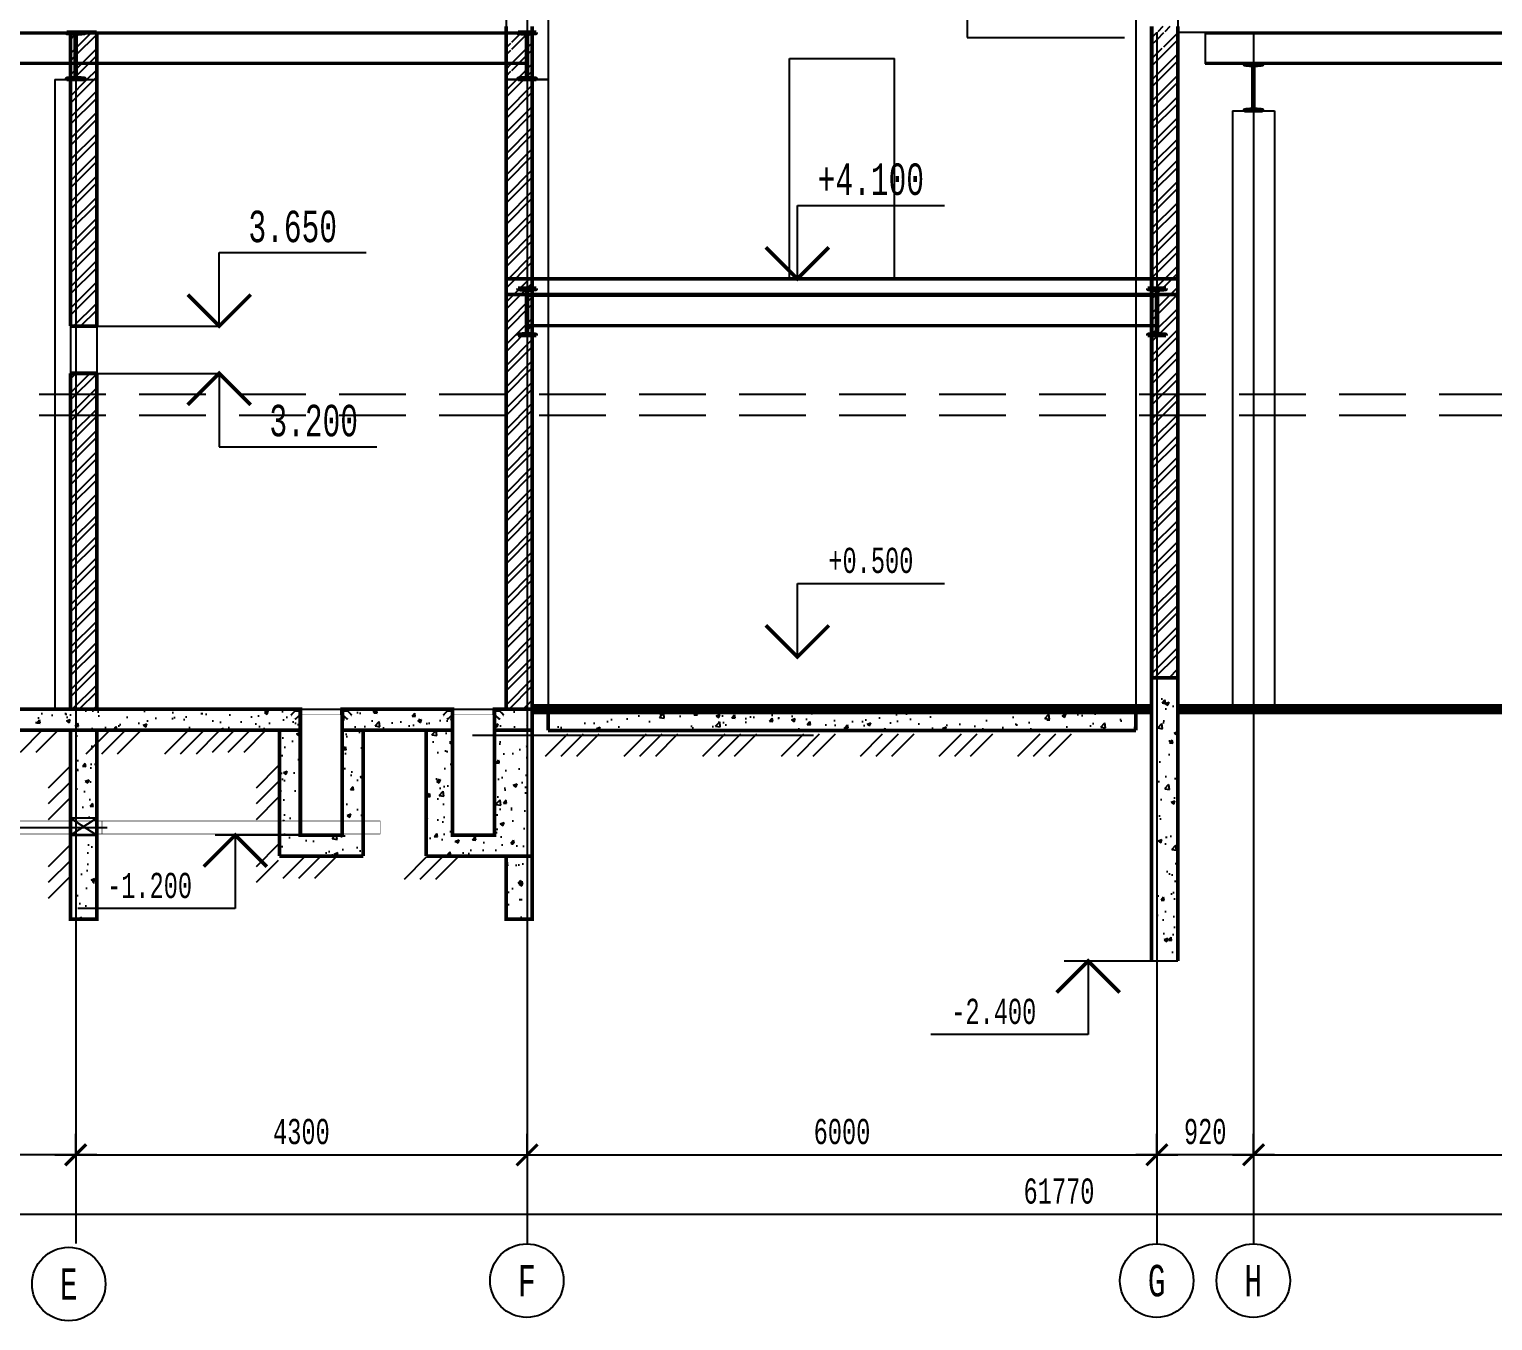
# Model space of a CAD drawing. Extents: x 419008 to 585152, y 366207 to 472224.
# Drawn here: x 531145 to 545086, y 412199 to 424505 of the extents above; entities that cross this region are included whole.
import ezdxf
from ezdxf.enums import TextEntityAlignment as Align

# ---------------------------------------------------------------- set-up
doc = ezdxf.new("R2010")
doc.units = 0
doc.header["$LTSCALE"] = 50
doc.header["$PDSIZE"] = -5
for name, pattern in [('CACHE', [0.375, 0.25, -0.125]), ('CONTINOUS', [16, 16, -1e-13]), ('DASHDOTX2', [2, 1, -0.5, 0, -0.5]), ('DASHED', [19.05, 12.7, -6.35]), ('HIDDEN4', [10, 5, -5])]:
    doc.linetypes.add(name, pattern=pattern)
doc.layers.get('0').update_dxf_attribs({"linetype": 'CONTINUOUS'})
doc.layers.get('Defpoints').update_dxf_attribs({"linetype": 'CONTINUOUS'})
for name, color, linetype in [('AXIS', 40, 'CONTINUOUS'), ('base', 7, 'CONTINUOUS'), ('BRICK', 2, 'CONTINUOUS'), ('Metall', 230, 'CONTINUOUS'), ('WALL', 5, 'CONTINUOUS')]:
    doc.layers.add(name, color=color, linetype=linetype)
doc.styles.add('MONOTXT1', font='monotxt1', dxfattribs={"width": 0.65, "height": 300})
doc.styles.add('ST_1', font='monotxt.shx', dxfattribs={"width": 0.65, "height": 300})
doc.styles.add('ST_2', font='monotxt.shx', dxfattribs={"width": 0.65, "height": 240})
doc.styles.get("Standard").update_dxf_attribs({"font": 'monotxt.shx', "width": 0.65, "height": 300})
doc.dimstyles.get("Standard").update_dxf_attribs({"dimtxt": 300, "dimasz": 300, "dimexe": 2, "dimexo": 2, "dimgap": 0.09, "dimtad": 1, "dimdec": 0, "dimzin": 0, "dimdsep": 46, "dimtxsty": 'Standard', "dimcen": 0.09, "dimadec": 0, "dimazin": 0, "dimtfac": 1, "dimtdec": 0, "dimtofl": 0, "dimtmove": 0, "dimatfit": 3, "dimfxl": 1, "dimtolj": 1, "dimtzin": 0, "dimarcsym": 0})
pattern_1 = [(50, (254863.53, 336057.43), (364.36934, -31.87817), [38.1, -419.1]), (355, (254863.53, 336057.43), (-70.48565, 382.1133), [30.48, -335.28]), (100.451, (254893.9, 336054.77), (293.885, 350.23338), [32.38, -356.18]), (46.1842, (254863.53, 336159.03), (542.1581, -84.08466), [57.15, -628.65]), (96.6356, (254908.7, 336152), (474.8085, 494.8511), [48.57, -534.27]), (351.184, (254863.5, 336159), (474.8092, 494.8502), [45.72, -502.92]), (21, (254914.33, 336133.63), (303.22976, -204.53104), [38.1, -419.1]), (326, (254914.33, 336133.63), (123.60406, 368.37593), [30.48, -335.28]), (71.4514, (254939.6, 336116.58), (426.833, 163.8457), [32.38, -356.18]), (37.5, (254863.53, 336057.43), (6.177207, 169.11008), [0, -331.216, 0, -340.36, 0, -336.55]), (7.5, (254863.53, 336057.43), (133.63933, 200.36115), [0, -194.056, 0, -323.596, 0, -128.27]), (327.5, (254750.24, 336057.43), (271.18119, -11.45749), [0, -127, 0, -396.24, 0, -525.78]), (317.5, (254699.44, 336057.43), (296.25836, 50.85298), [0, -165.1, 0, -263.144, 0, -373.38])]
pattern_2 = [(50, (505469.8, 428914.64), (717.26, -62.752), [75, -825]), (355, (505469.8, 428914.64), (-138.751, 752.192), [60, -660]), (100.4514, (505529.55, 428909.4), (578.51, 689.44), [63.74, -701.142]), (46.1842, (505469.8, 429114.6), (1067.241, -165.52), [112.5, -1237.5]), (96.6356, (505558.7, 429100.8), (934.663, 974.118), [95.61, -1051.713]), (351.1842, (505469.8, 429114.6), (934.662, 974.12), [90, -990]), (21, (505569.8, 429064.64), (596.907, -402.619), [75, -825]), (326, (505569.8, 429064.64), (243.315, 725.15), [60, -660]), (71.4514, (505619.5, 429031.1), (840.223, 322.53), [63.74, -701.142]), (37.5, (505469.77, 428914.64), (12.1599, 332.8939), [0, -652, 0, -670, 0, -662.5]), (7.5, (505469.77, 428914.64), (263.0695, 394.4117), [0, -382, 0, -637, 0, -252.5]), (327.5, (505246.77, 428914.64), (533.8224, -22.5549), [0, -250, 0, -780, 0, -1035]), (317.5, (505146.77, 428914.64), (583.186, 100.105), [0, -325, 0, -518, 0, -735])]
pattern_3 = [(45, (3200, 3026.19), (-101.02788, 101.02788), []), (45, (3267.35, 3026.19), (-101.02788, 101.02788), [])]

# ---------------------------------------------------------------- blocks, each defined once
blk = doc.blocks.new('_ARCHTICK')
at = {"color": 0, "linetype": 'ByBlock', "const_width": 0.15}
blk.add_lwpolyline([(-0.5, -0.5), (0.5, 0.5)], dxfattribs=at)
blk = doc.blocks.new('*D39')
at = {"layer": 'AXIS', "color": 174, "lineweight": -2, "transparency": 16777216}
for p, q in [((528387, 413780), (528387, 413980)), ((531587, 413780), (531587, 413980)), ((531787, 413780), (528187, 413780))]:
    blk.add_line(p, q, dxfattribs=at)
at = {"layer": 'Defpoints', "color": 0, "transparency": 16777216}
for p in [(528387, 413780), (528387, 413780), (531587, 413780)]:
    blk.add_point(p, dxfattribs=at)
at = {"layer": 'AXIS', "color": 174, "lineweight": -2, "transparency": 16777216, "xscale": 200, "yscale": 200, "zscale": 200, "rotation": 180}
blk.add_blockref('_ARCHTICK', (528387, 413780), dxfattribs=at)
at = {"layer": 'AXIS', "color": 174, "lineweight": -2, "transparency": 16777216, "xscale": 200, "yscale": 200, "zscale": 200}
blk.add_blockref('_ARCHTICK', (531587, 413780), dxfattribs=at)
at = {"layer": 'AXIS', "color": 174, "transparency": 16777216, "insert": (529987, 414000), "char_height": 240, "attachment_point": 5, "style": 'ST_2'}
blk.add_mtext('\\A1;3200', dxfattribs=at)
blk = doc.blocks.new('*D40')
at = {"layer": 'AXIS', "color": 174, "lineweight": -2, "transparency": 16777216}
for p, q in [((531587, 413780), (531587, 413980)), ((535887, 413780), (535887, 413980)), ((531387, 413780), (536087, 413780))]:
    blk.add_line(p, q, dxfattribs=at)
at = {"layer": 'Defpoints', "color": 0, "transparency": 16777216}
for p in [(531587, 413780), (535887, 413780), (535887, 413780)]:
    blk.add_point(p, dxfattribs=at)
at = {"layer": 'AXIS', "color": 174, "lineweight": -2, "transparency": 16777216, "xscale": 200, "yscale": 200, "zscale": 200, "rotation": 180}
blk.add_blockref('_ARCHTICK', (531587, 413780), dxfattribs=at)
at = {"layer": 'AXIS', "color": 174, "lineweight": -2, "transparency": 16777216, "xscale": 200, "yscale": 200, "zscale": 200}
blk.add_blockref('_ARCHTICK', (535887, 413780), dxfattribs=at)
at = {"layer": 'AXIS', "color": 174, "transparency": 16777216, "insert": (533737, 414000), "char_height": 240, "attachment_point": 5, "style": 'ST_2'}
blk.add_mtext('\\A1;4300', dxfattribs=at)
blk = doc.blocks.new('*D41')
at = {"layer": 'AXIS', "color": 174, "lineweight": -2, "transparency": 16777216}
for p, q in [((535887, 413780), (535887, 413980)), ((541887, 413780), (541887, 413980)), ((535687, 413780), (542087, 413780))]:
    blk.add_line(p, q, dxfattribs=at)
at = {"layer": 'Defpoints', "color": 0, "transparency": 16777216}
for p in [(535887, 413780), (541887, 413780), (541887, 413780)]:
    blk.add_point(p, dxfattribs=at)
at = {"layer": 'AXIS', "color": 174, "lineweight": -2, "transparency": 16777216, "xscale": 200, "yscale": 200, "zscale": 200, "rotation": 180}
blk.add_blockref('_ARCHTICK', (535887, 413780), dxfattribs=at)
at = {"layer": 'AXIS', "color": 174, "lineweight": -2, "transparency": 16777216, "xscale": 200, "yscale": 200, "zscale": 200}
blk.add_blockref('_ARCHTICK', (541887, 413780), dxfattribs=at)
at = {"layer": 'AXIS', "color": 174, "transparency": 16777216, "insert": (538887, 414000), "char_height": 240, "attachment_point": 5, "style": 'ST_2'}
blk.add_mtext('\\A1;6000', dxfattribs=at)
blk = doc.blocks.new('*D42')
at = {"layer": 'AXIS', "color": 174, "lineweight": -2, "transparency": 16777216}
for p, q in [((541887, 413780), (541887, 413980)), ((542807, 413780), (542807, 413980)), ((543007, 413780), (541687, 413780))]:
    blk.add_line(p, q, dxfattribs=at)
at = {"layer": 'Defpoints', "color": 0, "transparency": 16777216}
for p in [(541887, 413780), (541887, 413780), (542807, 413780)]:
    blk.add_point(p, dxfattribs=at)
at = {"layer": 'AXIS', "color": 174, "lineweight": -2, "transparency": 16777216, "xscale": 200, "yscale": 200, "zscale": 200, "rotation": 180}
blk.add_blockref('_ARCHTICK', (541887, 413780), dxfattribs=at)
at = {"layer": 'AXIS', "color": 174, "lineweight": -2, "transparency": 16777216, "xscale": 200, "yscale": 200, "zscale": 200}
blk.add_blockref('_ARCHTICK', (542807, 413780), dxfattribs=at)
at = {"layer": 'AXIS', "color": 174, "transparency": 16777216, "insert": (542347, 414000), "char_height": 240, "attachment_point": 5, "style": 'ST_2'}
blk.add_mtext('\\A1;920', dxfattribs=at)
blk = doc.blocks.new('*D43')
at = {"layer": 'AXIS', "color": 174, "lineweight": -2, "transparency": 16777216}
for p, q in [((542807, 413780), (542807, 413980)), ((548807, 413780), (548807, 413980)), ((542607, 413780), (549007, 413780))]:
    blk.add_line(p, q, dxfattribs=at)
at = {"layer": 'Defpoints', "color": 0, "transparency": 16777216}
for p in [(542807, 413780), (548807, 413780), (548807, 413780)]:
    blk.add_point(p, dxfattribs=at)
at = {"layer": 'AXIS', "color": 174, "lineweight": -2, "transparency": 16777216, "xscale": 200, "yscale": 200, "zscale": 200, "rotation": 180}
blk.add_blockref('_ARCHTICK', (542807, 413780), dxfattribs=at)
at = {"layer": 'AXIS', "color": 174, "lineweight": -2, "transparency": 16777216, "xscale": 200, "yscale": 200, "zscale": 200}
blk.add_blockref('_ARCHTICK', (548807, 413780), dxfattribs=at)
at = {"layer": 'AXIS', "color": 174, "transparency": 16777216, "insert": (545807, 414000), "char_height": 240, "attachment_point": 5, "style": 'ST_2'}
blk.add_mtext('\\A1;6000', dxfattribs=at)
blk = doc.blocks.new('o_1')
at = {"linetype": 'Continuous'}
for p, q in [((0, 7), (14, 7)), ((0, 0), (0, 7))]:
    blk.add_line(p, q, dxfattribs=at)
at = {"color": 7, "linetype": 'Continuous', "const_width": 0.35}
blk.add_lwpolyline([(-3, 3), (0, 0), (3, 3)], dxfattribs=at)
blk = doc.blocks.new('o_3')
at = {"linetype": 'Continuous'}
for p, q in [((0, 0), (0, -7)), ((0, -7), (15, -7))]:
    blk.add_line(p, q, dxfattribs=at)
at = {"color": 7, "linetype": 'Continuous', "const_width": 0.35}
blk.add_lwpolyline([(-3, -3), (0, 0), (3, -3)], dxfattribs=at)
blk = doc.blocks.new('*D50')
at = {"layer": 'Defpoints', "color": 0, "transparency": 16777216}
for p in [(511037, 413189), (572807, 413213), (572807, 413189)]:
    blk.add_point(p, dxfattribs=at)
at = {"layer": 'WALL', "color": 174, "lineweight": -2, "transparency": 16777216}
for p, q in [((511037, 413189), (511037, 413413)), ((572807, 413189), (572807, 413413)), ((510837, 413213), (573007, 413213))]:
    blk.add_line(p, q, dxfattribs=at)
at = {"layer": 'WALL', "color": 174, "lineweight": -2, "transparency": 16777216, "xscale": 200, "yscale": 200, "zscale": 200, "rotation": 180}
blk.add_blockref('_ARCHTICK', (511037, 413213), dxfattribs=at)
at = {"layer": 'WALL', "color": 174, "lineweight": -2, "transparency": 16777216, "xscale": 200, "yscale": 200, "zscale": 200}
blk.add_blockref('_ARCHTICK', (572807, 413213), dxfattribs=at)
at = {"layer": 'WALL', "color": 174, "transparency": 16777216, "insert": (540954, 413433), "char_height": 240, "attachment_point": 5, "style": 'ST_2'}
blk.add_mtext('\\A1;61770', dxfattribs=at)
blk = doc.blocks.new('A$C7C8A6784')
blk.add_hatch(color=244).paths.add_polyline_path([(-5, -10), (-5, -48, 0.414214), (-4, -50), (0, -50), (0, 0), (-50, 0), (-50, -4, 0.414214), (-48, -5), (-10, -5, -0.414214)])
at = {"color": 244}
blk.add_lwpolyline([(0, 0), (-50, 0), (-50, -4, 0.414214), (-48, -5), (-10, -5, -0.414214), (-5, -10), (-5, -48, 0.414214), (-4, -50), (0, -50)], format="xyb", close=True, dxfattribs=at)
at = {"color": 244, "const_width": 3}
blk.add_lwpolyline([(-84, -62), (-84, -46, -0.198912), (-81, -39), (-51, -10, -0.198912), (-44, -7), (-17, -7, -0.414214), (-7, -17), (-7, -44, -0.198912), (-10, -51), (-39, -81, -0.198912), (-46, -84), (-62, -84)], format="xyb", dxfattribs=at)
blk = doc.blocks.new('A$C7DED7B57')
at = {"ltscale": 350}
for color, points in [(200, [(50.5, 5), (-450.5, 5), (-450.5, 9), (50.5, 9)]), (204, [(-395.5, -4.5), (-395.5, -43.5, 0.4142136), (-394, -45), (-390.5, -45), (-390.5, 5), (-440.5, 5), (-440.5, 1.5, 0.4142136), (-439, 0), (-400, 0, -0.4142136)]), (204, [(0, 0), (39, 0, 0.4142136), (40.5, 1.5), (40.5, 5), (-9.5, 5), (-9.5, -45), (-6, -45, 0.4142136), (-4.5, -43.5), (-4.5, -4.5, -0.4142136)])]:
    blk.add_hatch(color=color, dxfattribs=at).paths.add_polyline_path(points)
at = {"color": 200, "ltscale": 350}
blk.add_lwpolyline([(50.5, 5), (-450.5, 5), (-450.5, 9), (50.5, 9)], close=True, dxfattribs=at)
at = {"color": 204, "ltscale": 350}
for points in [[(-390.5, 5), (-440.5, 5), (-440.5, 1.5, 0.4142136), (-439, 0), (-400, 0, -0.4142136), (-395.5, -4.5), (-395.5, -43.5, 0.4142136), (-394, -45), (-390.5, -45)], [(-9.5, 5), (40.5, 5), (40.5, 1.5, -0.4142136), (39, 0), (0, 0, 0.4142136), (-4.5, -4.5), (-4.5, -43.5, -0.4142136), (-6, -45), (-9.5, -45)]]:
    blk.add_lwpolyline(points, format="xyb", close=True, dxfattribs=at)
at = {"color": 204, "linetype": 'CACHE', "ltscale": 350, "const_width": 2}
blk.add_lwpolyline([(-390.5, 0), (-9.5, 0)], dxfattribs=at)
at = {"color": 204, "ltscale": 350, "const_width": 2}
blk.add_lwpolyline([(-390.5, -45), (-9.5, -45)], dxfattribs=at)
blk = doc.blocks.new('psw1')
at = {"color": 7, "linetype": 'Continuous'}
blk.add_circle((-347, 1), 350, dxfattribs=at)
at = {"color": 7, "linetype": 'Continuous', "style": 'MONOTXT1', "width": 0.65}
blk.add_attdef('99', text='', height=300, dxfattribs=at).set_placement((-347, 1), align=Align.MIDDLE)

msp = doc.modelspace()

# ---------------------------------------------------------------- hatches: boundary and pattern name
at = {"layer": 'base', "linetype": 'Continuous'}
h = msp.add_hatch(dxfattribs=at)
h.set_pattern_fill('AR-CONC', scale=50, style=0)
h.set_pattern_definition([(50, (505469.77, 428914.64), (358.63, -31.376), [37.5, -412.5]), (355, (505469.77, 428914.64), (-69.3757, 376.096), [30, -330]), (100.4514, (505499.66, 428912.03), (289.2547, 344.7198), [31.87, -350.571]), (46.1842, (505469.77, 429014.64), (533.6205, -82.7595), [56.25, -618.75]), (96.6356, (505514.24, 429007.75), (467.331, 487.059), [47.805, -525.8565]), (351.1842, (505469.8, 429014.64), (467.331, 487.059), [45, -495]), (21, (505519.77, 428989.64), (298.4535, -201.3094), [37.5, -412.5]), (326, (505519.77, 428989.64), (121.6577, 362.575), [30, -330]), (71.4514, (505544.65, 428972.87), (420.1113, 161.2652), [31.87, -350.571]), (37.5, (505469.77, 428914.64), (6.07993, 166.44693), [0, -326, 0, -335, 0, -331.25]), (7.5, (505469.77, 428914.64), (131.5348, 197.20586), [0, -191, 0, -318.5, 0, -126.25]), (327.5, (505358.27, 428914.64), (266.9112, -11.27744), [0, -125, 0, -390, 0, -517.5]), (317.5, (505308.27, 428914.64), (291.5931, 50.0525), [0, -162.5, 0, -259, 0, -367.5])])
h.paths.add_polyline_path([(541686.8, 418026.9), (541583.6, 418026.9), (541583.6, 417946.5), (536193.8, 417946.5), (536193.8, 418026.9), (536086.8, 418026.9), (536086.8, 417824.5), (541686.8, 417824.5)])
h.paths.add_polyline_path([(541583.6, 418026.9), (541486.8, 418026.9), (541486.8, 418024.5), (536286.8, 418024.5), (536286.8, 418026.9), (536193.8, 418026.9), (536193.8, 417946.5), (541583.6, 417946.5)])
h = msp.add_hatch(dxfattribs=at)
h.set_pattern_fill('AR-CONC', scale=100, style=0)
h.set_pattern_definition(pattern_2)
h.paths.add_polyline_path([(541886.8, 417774.5), (542086.3, 417774.5), (542086.3, 418024.5), (541886.8, 418024.5)])
h.paths.add_polyline_path([(541886.8, 416024.5), (542086.3, 416024.5), (542086.3, 417774.5), (541886.8, 417774.5)])
h.paths.add_polyline_path([(541518.8, 417404.9), (542054.8, 417404.9), (542054.8, 417044.9), (541518.8, 417044.9)], flags=9)
h = msp.add_hatch(dxfattribs=at)
h.set_pattern_fill('AR-CONC', scale=100, style=0)
h.set_pattern_definition(pattern_2)
h.paths.add_polyline_path([(541886.8, 416024.5), (542086.3, 416024.5), (542086.3, 417774.5), (541886.8, 417774.5)])
h.paths.add_polyline_path([(541518.8, 417404.9), (542054.8, 417404.9), (542054.8, 417044.9), (541518.8, 417044.9)], flags=9)
at = {"layer": 'BRICK'}
h = msp.add_hatch(dxfattribs=at)
h.set_pattern_fill('ANSI32', color=256, scale=15, style=0)
h.set_pattern_definition([(45, (18899.53, 3323.82), (-101.02788, 101.02788), []), (45, (18966.89, 3323.82), (-101.02788, 101.02788), [])])
h.paths.add_polyline_path([(542086.3, 424324.5), (541886.3, 424324.5), (541886.3, 421324.5), (542086.3, 421324.5)])
h.paths.add_polyline_path([(542086.3, 424474.5), (541891, 424474.5), (541891, 424358.2, 0.3888787), (541906.4, 424341.4), (541967.3, 424336.1, -0.3888787), (541973.5, 424329.4), (541973.5, 424324.5), (542086.3, 424324.5)])
h.paths.add_polyline_path([(541881.6, 424474.5), (541836.3, 424474.5), (541836.3, 424338.8), (541866.2, 424341.4, 0.3888787), (541881.6, 424358.2)])
h.paths.add_polyline_path([(541886.3, 424324.5), (541836.3, 424324.5), (541836.3, 421324.5), (541886.3, 421324.5)])
h.paths.add_polyline_path([(542086.3, 421324.5), (541886.3, 421324.5), (541886.3, 421124.5), (542086.3, 421124.5)])
h.paths.add_polyline_path([(541886.3, 421324.5), (541836.3, 421324.5), (541836.3, 421124.5), (541886.3, 421124.5)])
h.paths.add_polyline_path([(541886.3, 421124.5), (541836.3, 421124.5), (541836.3, 418324.3), (541886.3, 418324.3)])
h.paths.add_polyline_path([(542086.3, 424533.9), (541891, 424533.9), (541891, 424485.5), (542086.3, 424485.5)])
h.paths.add_polyline_path([(541881.6, 424533.9), (541836.3, 424533.9), (541836.3, 424485.5), (541881.6, 424485.5)])
h.paths.add_polyline_path([(541886.3, 418326.5), (542086.3, 418326.5), (542086.3, 421124.5), (541886.3, 421124.5)])
h = msp.add_hatch(dxfattribs=at)
h.set_pattern_fill('ANSI32', color=256, scale=15, style=0)
h.set_pattern_definition(pattern_3)
h.paths.add_polyline_path([(531786.8, 424465.9), (531669.9, 424465.9, -0.0827729), (531667.8, 424465.4), (531606.8, 424460, 0.3888787), (531591.4, 424443.2), (531591.4, 424187.9), (531786.8, 424187.9)])
h.paths.add_polyline_path([(531582.1, 424443.2, 0.3888787), (531566.7, 424460), (531536.8, 424462.6), (531536.8, 424187.9), (531582.1, 424187.9)])
h.paths.add_polyline_path([(531786.8, 424176.9), (531591.4, 424176.9), (531591.4, 424060.6, 0.3888787), (531606.8, 424043.8), (531667.8, 424038.5, -0.3888787), (531674, 424031.7), (531674, 424026.9), (531786.8, 424026.9)])
h.paths.add_polyline_path([(531786.8, 424187.9), (531591.4, 424187.9), (531591.4, 424176.9), (531786.8, 424176.9)])
h.paths.add_polyline_path([(531582.1, 424187.9), (531536.8, 424187.9), (531536.8, 424176.9), (531582.1, 424176.9)])
h.paths.add_polyline_path([(531582.1, 424176.9), (531536.8, 424176.9), (531536.8, 424041.2), (531566.7, 424043.8, 0.3888787), (531582.1, 424060.6)])
h = msp.add_hatch(dxfattribs=at)
h.set_pattern_fill('ANSI32', color=256, scale=15, style=0)
h.set_pattern_definition([(45, (12750, 3025.99), (-101.02788, 101.02788), []), (45, (12817.35, 3025.99), (-101.02788, 101.02788), [])])
h.paths.add_polyline_path([(535936.8, 424026.7), (535736.8, 424026.7), (535736.8, 421026.7), (535936.8, 421026.7)])
h.paths.add_polyline_path([(535936.8, 424176.7), (535741.4, 424176.7), (535741.4, 424060.4, 0.3888787), (535756.8, 424043.6), (535817.8, 424038.3, -0.3888787), (535824, 424031.5), (535824, 424026.7), (535936.8, 424026.7)])
h.paths.add_polyline_path([(535936.8, 424465.7), (535819.9, 424465.7, -0.0827729), (535817.8, 424465.2), (535756.8, 424459.8, 0.3888787), (535741.4, 424443), (535741.4, 424187.7), (535936.8, 424187.7)])
h.paths.add_polyline_path([(535732.1, 424443, 0.3888787), (535716.7, 424459.8), (535686.8, 424462.4), (535686.8, 424187.7), (535732.1, 424187.7)])
h.paths.add_polyline_path([(535732.1, 424176.7), (535686.8, 424176.7), (535686.8, 424041), (535716.7, 424043.6, 0.3888787), (535732.1, 424060.4)])
h.paths.add_polyline_path([(535736.8, 424026.7), (535686.8, 424026.7), (535686.8, 421026.7), (535736.8, 421026.7)])
h.paths.add_polyline_path([(535936.8, 421026.7), (535736.8, 421026.7), (535736.8, 420826.7), (535936.8, 420826.7)])
h.paths.add_polyline_path([(535736.8, 421026.7), (535686.8, 421026.7), (535686.8, 420826.7), (535736.8, 420826.7)])
h.paths.add_polyline_path([(535936.8, 420826.7), (535736.8, 420826.7), (535736.8, 418026.5), (535936.8, 418026.5)])
h.paths.add_polyline_path([(535736.8, 420826.7), (535686.8, 420826.7), (535686.8, 418026.5), (535736.8, 418026.5)])
h = msp.add_hatch(dxfattribs=at)
h.set_pattern_fill('ANSI32', color=256, scale=15, style=0)
h.set_pattern_definition(pattern_3)
h.paths.add_polyline_path([(531786.8, 421026.9), (531586.8, 421026.9), (531586.8, 420826.9), (531786.8, 420826.9)])
h.paths.add_polyline_path([(531586.8, 421026.9), (531536.8, 421026.9), (531536.8, 420826.9), (531586.8, 420826.9)])
h.paths.add_polyline_path([(531786.8, 420826.9), (531586.8, 420826.9), (531586.8, 418026.7), (531786.8, 418026.7)])
h.paths.add_polyline_path([(531586.8, 420826.9), (531536.8, 420826.9), (531536.8, 418026.7), (531586.8, 418026.7)])
h.paths.add_polyline_path([(531586.8, 421676.7), (531786.8, 421676.7), (531786.8, 424026.9), (531586.8, 424026.9)])
h.paths.add_polyline_path([(531786.8, 421226.7), (531586.8, 421226.7), (531586.8, 421026.9), (531786.8, 421026.9)])
h.paths.add_polyline_path([(531536.8, 421676.7), (531586.8, 421676.7), (531586.8, 424026.9), (531536.8, 424026.9)])
h.paths.add_polyline_path([(531586.8, 421226.7), (531536.8, 421226.7), (531536.8, 421026.9), (531586.8, 421026.9)])
at = {"layer": 'WALL', "linetype": 'CONTINOUS'}
h = msp.add_hatch(dxfattribs=at)
h.set_pattern_fill('AR-CONC', color=256, scale=2, style=0)
h.set_pattern_definition(pattern_1)
h.paths.add_polyline_path([(542086.3, 418024.5), (541886.8, 418024.5), (541886.8, 415626.7), (542086.3, 415626.7)])
h.paths.add_polyline_path([(542086.3, 418324.5), (541886.8, 418324.5), (541886.8, 418024.5), (542086.3, 418024.5)])
h.paths.add_polyline_path([(541518.8, 417404.9), (542054.8, 417404.9), (542054.8, 417044.9), (541518.8, 417044.9)], flags=9)
h = msp.add_hatch(dxfattribs=at)
h.set_pattern_fill('AR-CONC', color=256, scale=2, style=0)
h.set_pattern_definition(pattern_1)
h.paths.add_polyline_path([(533684.5, 417933.9), (533680.3, 417933.9, 0.0057558), (533680.6, 417933.9, 0.0529075), (533682.7, 417934.1, 0.1386133), (533687.4, 417936.8), (533716.9, 417966.3, 0.1989124), (533719.8, 417973.4), (533719.8, 418000.7, 0.4142136), (533709.8, 418010.7), (533682.5, 418010.7, 0.1989124), (533675.4, 418007.8), (533645.9, 417978.3, 0.1989124), (533643, 417971.2), (533643, 417975.4), (533676.8, 418009.2), (533676.8, 418022.7), (533676.3, 418022.7), (533676.3, 418026.7), (531586.8, 418026.7), (531586.8, 417826.7), (533526.8, 417826.7), (533726.8, 417826.7), (533726.8, 417967.7), (533718.3, 417967.7)])
h.paths.add_polyline_path([(531586.8, 418026.7), (530934.8, 418026.7), (530934.8, 418018.2), (530968.6, 417984.4), (530968.6, 417980.2, 0.1989124), (530965.7, 417987.3), (530936.2, 418016.8, 0.1989124), (530929.1, 418019.7), (530901.8, 418019.7, 0.4142136), (530891.8, 418009.7), (530891.8, 417982.4, 0.1989124), (530894.7, 417975.3), (530927.1, 417942.9), (530931.3, 417942.9, -0.1989124), (530924.2, 417945.8), (530893.3, 417976.7), (530884.8, 417976.7), (530884.8, 417826.7), (531586.8, 417826.7)])
h = msp.add_hatch(dxfattribs=at)
h.set_pattern_fill('AR-CONC', color=256, scale=2, style=0)
h.set_pattern_definition(pattern_1)
h.paths.add_polyline_path([(533726.8, 417826.7), (533526.8, 417826.7), (533526.8, 416961.4), (533726.8, 416961.4)])
h.paths.add_polyline_path([(534326.8, 416836.4), (534126.8, 416836.4), (534126.8, 416826.7), (533726.8, 416826.7), (533726.8, 416836.4), (533526.8, 416836.4), (533526.8, 416626.7), (534326.8, 416626.7)])
h.paths.add_polyline_path([(534326.8, 417826.7), (534126.8, 417826.7), (534126.8, 416961.4), (534326.8, 416961.4)])
h.paths.add_polyline_path([(535134.4, 417933.9), (535130.3, 417933.9), (535092.9, 417933.9), (535092.9, 417971.2), (535092.9, 417975.4), (535126.3, 418008.7), (535126.3, 418026.7), (534177.3, 418026.7), (534177.3, 418008.7), (534210.6, 417975.4), (534210.6, 417971.2), (534210.6, 417933.9), (534173.3, 417933.9), (534169.1, 417933.9), (534135.3, 417967.7), (534126.8, 417967.7), (534126.8, 417826.7), (535176.8, 417826.7), (535176.8, 417967.7), (535168.3, 417967.7)])
h = msp.add_hatch(dxfattribs=at)
h.set_pattern_fill('AR-CONC', color=256, scale=2, style=0)
h.set_pattern_definition(pattern_1)
h.paths.add_polyline_path([(535886.8, 416626.7), (535686.8, 416626.7), (535686.8, 416026.7), (535886.8, 416026.7)])
h.paths.add_polyline_path([(535886.8, 418026.7), (535627.3, 418026.7), (535627.3, 418008.7), (535660.6, 417975.4), (535660.6, 417971.2), (535660.6, 417933.9), (535623.3, 417933.9), (535619.1, 417933.9), (535585.3, 417967.7), (535576.8, 417967.7), (535576.8, 417826.7), (535886.8, 417826.7)])
h = msp.add_hatch(dxfattribs=at)
h.set_pattern_fill('AR-CONC', color=256, scale=2, style=0)
h.set_pattern_definition(pattern_1)
h.paths.add_polyline_path([(531786.8, 417826.7), (531586.8, 417826.7), (531586.8, 416961.4), (531746.9, 416961.4), (531786.8, 416987)])
h.paths.add_polyline_path([(531786.8, 416836.4), (531586.8, 416836.4), (531586.8, 416026.7), (531786.8, 416026.7)])
h = msp.add_hatch(dxfattribs=at)
h.set_pattern_fill('AR-CONC', color=256, scale=2, style=0)
h.set_pattern_definition(pattern_1)
h.paths.add_polyline_path([(535176.8, 417826.7), (534926.8, 417826.7), (534926.8, 416626.7), (535886.8, 416626.7), (535886.8, 417776.7), (535576.8, 417776.7), (535576.8, 416826.7), (535176.8, 416826.7)])

# ---------------------------------------------------------------- linework, layer by layer
at = {"color": 7, "linetype": 'Continuous'}
msp.add_line((541836.3, 415626.7), (541004.5, 415626.7), dxfattribs=at)
at = {"layer": 'AXIS', "linetype": 'Continuous'}
for p, q in [((535886.8, 426270), (535886.8, 412934.4)), ((531586.8, 424476.9), (531586.8, 412934.4)), ((541886.8, 424476.9), (541886.8, 412934.4)), ((542806.8, 424476.9), (542806.8, 412934.4))]:
    msp.add_line(p, q, dxfattribs=at)
at = {"layer": 'base', "color": 5, "linetype": 'Continuous', "const_width": 35}
for points in [[(536086.8, 418026.9), (536086.8, 417824.5)], [(541486.8, 418024.5), (536286.8, 418024.5)], [(541686.8, 418026.9), (541686.8, 417824.5)], [(541686.8, 417824.5), (536086.8, 417824.5)]]:
    msp.add_lwpolyline(points, dxfattribs=at)
at = {"layer": 'BRICK'}
for p, q in [((531536.8, 421676.7), (531536.8, 421226.7)), ((531786.8, 421676.7), (531786.8, 421226.7))]:
    msp.add_line(p, q, dxfattribs=at)
at = {"layer": 'BRICK', "const_width": 35}
for points in [[(535686.8, 424533.9), (535686.8, 418026.9)], [(535936.8, 424533.9), (535936.8, 418026.9)], [(541836.8, 424533.9), (541836.8, 418326.5)], [(542086.8, 424533.9), (542086.8, 418326.5)], [(531536.8, 424476.9), (531536.8, 421676.7)], [(531536.8, 424476.9), (531786.8, 424476.9)], [(531786.8, 424476.9), (531786.8, 421676.7)], [(531536.8, 421676.7), (531786.8, 421676.7)], [(531536.8, 421226.7), (531536.8, 418026.9)], [(531536.8, 421226.7), (531786.8, 421226.7)], [(531786.8, 421226.7), (531786.8, 418026.9)]]:
    msp.add_lwpolyline(points, dxfattribs=at)
at = {"layer": 'Metall'}
for p, q in [((536086.8, 426020.1), (536086.8, 418026.9)), ((541686.8, 426020.1), (541686.8, 418026.9)), ((531386.8, 424026.9), (531386.8, 418026.9)), ((531786.8, 424026.9), (531786.8, 418026.9)), ((542606.8, 423726.9), (542606.8, 418026.9)), ((543006.8, 423726.9), (543006.8, 418026.9))]:
    msp.add_line(p, q, dxfattribs=at)
for points in [[(542086.8, 425771.2), (542086.8, 418026.9)], [(531386.8, 424026.9), (531786.8, 424026.9)], [(536086.8, 424026.9), (535686.8, 424026.9)], [(542606.8, 423726.9), (543006.8, 423726.9)]]:
    msp.add_lwpolyline(points, dxfattribs=at)
at = {"layer": 'WALL'}
for p, q in [((535686.8, 426127.3), (535686.8, 418026.9)), ((510956.8, 424476.9), (535886.8, 424476.9)), ((511124, 424465.9), (535886.8, 424465.9)), ((542096.8, 424476.9), (572886.8, 424476.9)), ((542346.8, 424476.9), (542346.8, 424176.9)), ((542346.8, 424465.9), (572806.8, 424465.9)), ((511041.4, 424187.9), (535886.8, 424187.9)), ((511041.4, 424176.9), (535886.8, 424176.9)), ((538386.8, 422126.9), (538386.8, 424226.9)), ((539386.8, 422126.9), (539386.8, 424226.9)), ((542346.8, 424187.9), (572806.8, 424187.9)), ((542346.8, 424176.9), (572806.8, 424176.9)), ((535686.8, 424026.9), (535686.8, 418326.9)), ((542086.8, 424026.9), (542086.8, 418026.9)), ((531786.8, 421676.7), (532954.4, 421676.7)), ((531786.8, 421226.7), (532954.4, 421226.7)), ((538614.4, 418026.7), (536688, 418026.7)), ((538614.4, 417776.7), (535366.1, 417776.7)), ((533726.8, 416826.7), (532915.6, 416826.7))]:
    msp.add_line(p, q, dxfattribs=at)
at = {"layer": 'WALL', "linetype": 'CONTINOUS'}
for p, q in [((531268.5, 417826.7), (531056.3, 417614.6)), ((531418.5, 417826.7), (531206.3, 417614.6)), ((533099.5, 417826.7), (532887.3, 417614.6)), ((533249.5, 417826.7), (533037.3, 417614.6)), ((533399.5, 417826.7), (533187.3, 417614.6)), ((531895.3, 417810), (531683.1, 417597.8)), ((532045.3, 417810), (531833.1, 417597.8)), ((532195.3, 417810), (531983.1, 417597.8)), ((532645.3, 417810), (532433.1, 417597.8)), ((532795.3, 417810), (532583.1, 417597.8)), ((532945.3, 417810), (532733.1, 417597.8)), ((536270.8, 417789.1), (536058.7, 417576.9)), ((536420.8, 417789.1), (536208.7, 417576.9)), ((536570.8, 417789.1), (536358.7, 417576.9)), ((537020.8, 417789.1), (536808.7, 417576.9)), ((537170.8, 417789.1), (536958.7, 417576.9)), ((537320.8, 417789.1), (537108.7, 417576.9)), ((537770.8, 417789.1), (537558.7, 417576.9)), ((537920.8, 417789.1), (537708.7, 417576.9)), ((538070.8, 417789.1), (537858.7, 417576.9)), ((538520.8, 417789.1), (538308.7, 417576.9)), ((538670.8, 417789.1), (538458.7, 417576.9)), ((538820.8, 417789.1), (538608.7, 417576.9)), ((539270.8, 417789.1), (539058.7, 417576.9)), ((539420.8, 417789.1), (539208.7, 417576.9)), ((539570.8, 417789.1), (539358.7, 417576.9)), ((540020.8, 417789.1), (539808.7, 417576.9)), ((540170.8, 417789.1), (539958.7, 417576.9)), ((540320.8, 417789.1), (540108.7, 417576.9)), ((540770.8, 417789.1), (540558.7, 417576.9)), ((540920.8, 417789.1), (540708.7, 417576.9)), ((541070.8, 417789.1), (540858.7, 417576.9)), ((531535.8, 417485.6), (531323.6, 417273.5)), ((533516.8, 417485.6), (533304.6, 417273.5)), ((531535.8, 417335.6), (531323.6, 417123.5)), ((533516.8, 417335.6), (533304.6, 417123.5)), ((531535.8, 417185.6), (531323.6, 416973.5)), ((533516.8, 417185.6), (533304.6, 416973.5)), ((531536.6, 416986.9), (531786.8, 416826.7)), ((531536.8, 416826.7), (531786.6, 416986.9)), ((531535.8, 416735.6), (531323.6, 416523.5)), ((533516.8, 416735.6), (533304.6, 416523.5)), ((531535.8, 416585.6), (531323.6, 416373.5)), ((533516.8, 416585.6), (533304.6, 416373.5)), ((533773, 416626.2), (533560.8, 416414.1)), ((533923, 416626.2), (533710.8, 416414.1)), ((534073, 416626.2), (533860.8, 416414.1)), ((534926.7, 416614.7), (534714.6, 416402.5)), ((535076.7, 416614.7), (534864.6, 416402.5)), ((535226.7, 416614.7), (535014.6, 416402.5)), ((531535.8, 416435.6), (531323.6, 416223.5))]:
    msp.add_line(p, q, dxfattribs=at)
at = {"layer": 'WALL', "ltscale": 350}
msp.add_line((535936.8, 417826.7), (535936.8, 416626.7), dxfattribs=at)
at = {"layer": 'WALL', "linetype": 'CONTINOUS'}
for points, const_width in [([(531499.6, 424472.1), (531499.6, 424476.9)], 35), ([(531499.6, 424476.9), (531674, 424476.9)], 35), ([(531505.7, 424465.4), (531566.7, 424460)], 35), ([(531582.1, 424060.6), (531582.1, 424443.2)], 35), ([(531591.4, 424060.6), (531591.4, 424443.2)], 35), ([(531667.8, 424465.4), (531606.8, 424460)], 35), ([(531674, 424476.9), (531674, 424472.1)], 35), ([(535799.6, 424472.1), (535799.6, 424476.9)], 35), ([(535799.6, 424476.9), (535974, 424476.9)], 35), ([(535805.7, 424465.4), (535866.7, 424460)], 35), ([(535882.1, 424060.6), (535882.1, 424443.2)], 35), ([(535891.4, 424060.6), (535891.4, 424443.2)], 35), ([(535967.8, 424465.4), (535906.8, 424460)], 35), ([(535974, 424476.9), (535974, 424472.1)], 35), ([(542719.6, 424172.1), (542719.6, 424176.9)], 35), ([(542719.6, 424176.9), (542894, 424176.9)], 35), ([(542725.7, 424165.4), (542786.7, 424160)], 35), ([(542802.1, 423760.6), (542802.1, 424143.2)], 35), ([(542811.4, 423760.6), (542811.4, 424143.2)], 35), ([(542887.8, 424165.4), (542826.8, 424160)], 35), ([(542894, 424176.9), (542894, 424172.1)], 35), ([(531499.6, 424026.9), (531499.6, 424031.7)], 35), ([(531674, 424026.9), (531499.6, 424026.9)], 35), ([(531505.7, 424038.5), (531566.7, 424043.8)], 35), ([(531667.8, 424038.5), (531606.8, 424043.8)], 35), ([(531674, 424031.7), (531674, 424026.9)], 35), ([(535799.6, 424026.9), (535799.6, 424031.7)], 35), ([(535974, 424026.9), (535799.6, 424026.9)], 35), ([(535805.7, 424038.5), (535866.7, 424043.8)], 35), ([(535967.8, 424038.5), (535906.8, 424043.8)], 35), ([(535974, 424031.7), (535974, 424026.9)], 35), ([(542719.6, 423726.9), (542719.6, 423731.7)], 35), ([(542894, 423726.9), (542719.6, 423726.9)], 35), ([(542725.7, 423738.5), (542786.7, 423743.8)], 35), ([(542887.8, 423738.5), (542826.8, 423743.8)], 35), ([(542894, 423731.7), (542894, 423726.9)], 35), ([(535799.6, 422036.9), (535974, 422036.9)], 35), ([(535799.6, 422032.1), (535799.6, 422036.9)], 35), ([(535805.7, 422025.4), (535866.7, 422020)], 35), ([(535882.1, 421620.6), (535882.1, 422003.2)], 35), ([(535891.4, 421620.6), (535891.4, 422003.2)], 35), ([(535967.8, 422025.4), (535906.8, 422020)], 35), ([(535974, 422036.9), (535974, 422032.1)], 35), ([(541799.6, 422032.1), (541799.6, 422036.9)], 35), ([(541799.6, 422036.9), (541974, 422036.9)], 35), ([(541805.7, 422025.4), (541866.7, 422020)], 35), ([(541882.1, 421620.6), (541882.1, 422003.2)], 35), ([(541891.4, 421620.6), (541891.4, 422003.2)], 35), ([(541967.8, 422025.4), (541906.8, 422020)], 35), ([(541974, 422036.9), (541974, 422032.1)], 35), ([(535799.6, 421586.9), (535799.6, 421591.7)], 35), ([(535974, 421586.9), (535799.6, 421586.9)], 35), ([(535805.7, 421598.5), (535866.7, 421603.8)], 35), ([(535967.8, 421598.5), (535906.8, 421603.8)], 35), ([(535974, 421591.7), (535974, 421586.9)], 35), ([(541799.6, 421586.9), (541799.6, 421591.7)], 35), ([(541974, 421586.9), (541799.6, 421586.9)], 35), ([(541805.7, 421598.5), (541866.7, 421603.8)], 35), ([(541967.8, 421598.5), (541906.8, 421603.8)], 35), ([(541974, 421591.7), (541974, 421586.9)], 35), ([(530884.8, 418026.7), (533726.8, 418026.7), (533726.8, 416826.7), (534126.8, 416826.7), (534126.8, 418026.7), (535176.8, 418026.7), (535176.8, 416826.7), (535576.8, 416826.7), (535576.8, 418026.7), (535936.8, 418026.7)], 35), ([(535936.8, 418026.7), (535936.8, 416026.7), (535686.8, 416026.7), (535686.8, 416626.7)], 35), ([(533526.8, 417826.7), (530884.8, 417826.7)], 35), ([(531786.8, 417826.7), (531786.8, 416026.7), (531536.8, 416026.7), (531536.8, 417826.7)], 35), ([(533726.8, 417826.7), (531786.8, 417826.7)], 35), ([(533526.8, 416626.7), (533526.8, 417826.7)], 35), ([(535176.8, 417826.7), (534126.8, 417826.7)], 35), ([(534326.8, 417826.7), (534326.8, 416626.7)], 35), ([(534926.8, 416626.7), (534926.8, 417826.7)], 35), ([(535576.8, 417826.7), (535936.8, 417826.7)], 35), ([(534326.8, 416626.7), (533526.8, 416626.7)], 35), ([(535936.8, 416626.7), (534926.8, 416626.7)], 35), ([(541836.3, 415626.7), (542086.3, 415626.7)], 20)]:
    msp.add_lwpolyline(points, dxfattribs=dict(at, const_width=const_width))
at = {"layer": 'WALL', "linetype": 'CONTINOUS', "const_width": 35}
for points in [[(531499.6, 424472.1, 0.3888787), (531505.7, 424465.4)], [(531582.1, 424443.2, 0.3888787), (531566.7, 424460)], [(531606.8, 424460, 0.3888787), (531591.4, 424443.2)], [(531667.8, 424465.4, 0.3888787), (531674, 424472.1)], [(535799.6, 424472.1, 0.3888787), (535805.7, 424465.4)], [(535882.1, 424443.2, 0.3888787), (535866.7, 424460)], [(535906.8, 424460, 0.3888787), (535891.4, 424443.2)], [(535967.8, 424465.4, 0.3888787), (535974, 424472.1)], [(542719.6, 424172.1, 0.3888787), (542725.7, 424165.4)], [(542802.1, 424143.2, 0.3888787), (542786.7, 424160)], [(542826.8, 424160, 0.3888787), (542811.4, 424143.2)], [(542887.8, 424165.4, 0.3888787), (542894, 424172.1)], [(531505.7, 424038.5, 0.3888787), (531499.6, 424031.7)], [(531566.7, 424043.8, 0.3888787), (531582.1, 424060.6)], [(531591.4, 424060.6, 0.3888787), (531606.8, 424043.8)], [(531674, 424031.7, 0.3888787), (531667.8, 424038.5)], [(535805.7, 424038.5, 0.3888787), (535799.6, 424031.7)], [(535866.7, 424043.8, 0.3888787), (535882.1, 424060.6)], [(535891.4, 424060.6, 0.3888787), (535906.8, 424043.8)], [(535974, 424031.7, 0.3888787), (535967.8, 424038.5)], [(542725.7, 423738.5, 0.3888787), (542719.6, 423731.7)], [(542786.7, 423743.8, 0.3888787), (542802.1, 423760.6)], [(542811.4, 423760.6, 0.3888787), (542826.8, 423743.8)], [(542894, 423731.7, 0.3888787), (542887.8, 423738.5)], [(535799.6, 422032.1, 0.3888787), (535805.7, 422025.4)], [(535882.1, 422003.2, 0.3888787), (535866.7, 422020)], [(535906.8, 422020, 0.3888787), (535891.4, 422003.2)], [(535967.8, 422025.4, 0.3888787), (535974, 422032.1)], [(541799.6, 422032.1, 0.3888787), (541805.7, 422025.4)], [(541882.1, 422003.2, 0.3888787), (541866.7, 422020)], [(541906.8, 422020, 0.3888787), (541891.4, 422003.2)], [(541967.8, 422025.4, 0.3888787), (541974, 422032.1)], [(535805.7, 421598.5, 0.3888787), (535799.6, 421591.7)], [(535866.7, 421603.8, 0.3888787), (535882.1, 421620.6)], [(535891.4, 421620.6, 0.3888787), (535906.8, 421603.8)], [(535974, 421591.7, 0.3888787), (535967.8, 421598.5)], [(541805.7, 421598.5, 0.3888787), (541799.6, 421591.7)], [(541866.7, 421603.8, 0.3888787), (541882.1, 421620.6)], [(541891.4, 421620.6, 0.3888787), (541906.8, 421603.8)], [(541974, 421591.7, 0.3888787), (541967.8, 421598.5)]]:
    msp.add_lwpolyline(points, format="xyb", dxfattribs=at)
at = {"layer": 'WALL'}
for points in [[(538386.8, 424226.9), (539386.8, 424226.9)], [(535686.8, 424026.9), (536086.8, 424026.9)], [(535886.8, 421965.9), (541886.8, 421965.9)], [(535886.8, 421687.9), (541886.8, 421687.9)], [(535886.8, 421676.9), (541886.8, 421676.9)]]:
    msp.add_lwpolyline(points, dxfattribs=at)
for points, const_width in [([(535676.8, 422126.9), (542096.8, 422126.9)], 35), ([(535676.8, 421976.9), (542096.8, 421976.9)], 35), ([(535936.8, 418026.9), (541836.3, 418026.9)], 100), ([(542086.3, 418026.9), (573156.8, 418026.9)], 100)]:
    msp.add_lwpolyline(points, dxfattribs=dict(at, const_width=const_width))
at = {"layer": 'WALL', "linetype": 'DASHED'}
for points in [[(511236.8, 421026.9), (572606.8, 421026.9)], [(511236.8, 420826.9), (572606.8, 420826.9)]]:
    msp.add_lwpolyline(points, dxfattribs=at)
at = {"layer": 'WALL', "linetype": 'Continuous', "const_width": 35}
for points in [[(541836.3, 415626.7), (541836.3, 418326.5)], [(541836.3, 418326.5), (542086.3, 418326.5)], [(542086.3, 415626.7), (542086.3, 418326.5)]]:
    msp.add_lwpolyline(points, dxfattribs=at)
at = {"layer": 'WALL', "ltscale": 350, "const_width": 5}
msp.add_lwpolyline([(520134.8, 416826.7), (520134.8, 416826.7), (522636.8, 416826.7), (522636.8, 418026.7), (523336.8, 418026.7), (523336.8, 417226.7), (527441.8, 417226.7), (527441.8, 418026.7), (528984.8, 418026.7), (528984.8, 417226.7), (530884.8, 417226.7), (530884.8, 418026.7), (533726.8, 418026.7), (533726.8, 416826.7), (534126.8, 416826.7), (534126.8, 418026.7), (535176.8, 418026.7), (535176.8, 416826.7), (535576.8, 416826.7), (535576.8, 418026.7), (535936.8, 418026.7)], dxfattribs=at)
at = {"layer": 'WALL'}
for points in [[(533678.3, 418010.7), (533719.8, 418010.7), (533719.8, 417969.2), (533684.5, 417933.9), (533680.3, 417933.9, 0.1989124), (533687.4, 417936.8), (533716.9, 417966.3, 0.1989124), (533719.8, 417973.4), (533719.8, 418000.7, 0.4142136), (533709.8, 418010.7), (533682.5, 418010.7, 0.1989124), (533675.4, 418007.8), (533643, 417975.4), (533643, 417971.2, -0.1989124), (533645.9, 417978.3), (533678.3, 418010.7)], [(534133.8, 418010.7), (534175.3, 418010.7), (534210.6, 417975.4), (534210.6, 417971.2, 0.1989124), (534207.7, 417978.3), (534178.2, 418007.8, 0.1989124), (534171.1, 418010.7), (534143.8, 418010.7, 0.4142136), (534133.8, 418000.7), (534133.8, 417973.4, 0.1989124), (534136.7, 417966.3), (534169.1, 417933.9), (534173.3, 417933.9, -0.1989124), (534166.2, 417936.8), (534133.8, 417969.2), (534133.8, 418010.7)], [(535128.3, 418010.7), (535169.8, 418010.7), (535169.8, 417969.2), (535134.4, 417933.9), (535130.3, 417933.9, 0.1989124), (535137.3, 417936.8), (535166.8, 417966.3, 0.1989124), (535169.8, 417973.4), (535169.8, 418000.7, 0.4142136), (535159.8, 418010.7), (535132.4, 418010.7, 0.1989124), (535125.3, 418007.8), (535092.9, 417975.4), (535092.9, 417971.2, -0.1989124), (535095.8, 417978.3), (535128.3, 418010.7)], [(535583.8, 418010.7), (535625.3, 418010.7), (535660.6, 417975.4), (535660.6, 417971.2, 0.1989124), (535657.7, 417978.3), (535628.2, 418007.8, 0.1989124), (535621.1, 418010.7), (535593.8, 418010.7, 0.4142136), (535583.8, 418000.7), (535583.8, 417973.4, 0.1989124), (535586.7, 417966.3), (535619.1, 417933.9), (535623.3, 417933.9, -0.1989124), (535616.2, 417936.8), (535583.8, 417969.2), (535583.8, 418010.7)]]:
    msp.add_lwpolyline(points, format="xyb", close=True, dxfattribs=at)
at = {"layer": 'WALL', "linetype": 'CONTINOUS'}
for points in [[(531536.8, 416026.7), (531786.8, 416026.7), (531786.8, 417826.7), (531536.8, 417826.7)], [(531536.8, 416826.7), (531786.8, 416826.7), (531786.6, 416986.9), (531536.6, 416986.9)]]:
    msp.add_lwpolyline(points, close=True, dxfattribs=at)
at = {"layer": 'WALL', "linetype": 'DASHDOTX2', "ltscale": 350}
msp.add_lwpolyline([(522536.8, 416898.9), (531886.8, 416898.9)], dxfattribs=at)
at = {"layer": 'WALL', "linetype": 'HIDDEN4', "ltscale": 0.6, "const_width": 5}
for points in [[(525390.9, 416836.4), (522586.8, 416836.4), (522586.8, 416961.4), (531836.8, 416961.4), (531836.8, 416836.4), (525640.9, 416836.4)], [(528040.9, 416836.4), (525236.8, 416836.4), (525236.8, 416961.4), (534486.8, 416961.4), (534486.8, 416836.4), (528290.9, 416836.4)]]:
    msp.add_lwpolyline(points, dxfattribs=at)

# ---------------------------------------------------------------- block references
at = {"color": 7, "linetype": 'Continuous', "yscale": 100, "zscale": 100}
for name, p, xscale in [('o_3', (540077.8, 425126.9), 100), ('o_1', (538461.8, 422126.9), 100), ('o_1', (532954.4, 421676.7), 100), ('o_3', (532954.4, 421226.7), 100), ('o_1', (538461.8, 418524.5), 100), ('o_3', (533107.3, 416826.7), -100), ('o_3', (541232.7, 415626.7), -100)]:
    msp.add_blockref(name, p, dxfattribs=dict(at, xscale=xscale))
at = {"layer": 'AXIS', "linetype": 'Continuous'}
for p, values in [((531867.7, 412547.6), {'99': 'E'}), ((536231.8, 412580.2), {'99': 'F'}), ((542231.8, 412580.2), {'99': 'G'}), ((543151.8, 412580.2), {'99': 'H'})]:
    msp.add_blockref('psw1', p, dxfattribs=at).add_auto_attribs(values)
at = {"layer": 'WALL', "xscale": -1, "rotation": 270}
for p in [(533726.8, 418017.7), (535176.8, 418017.7)]:
    msp.add_blockref('A$C7C8A6784', p, dxfattribs=at)
at = {"layer": 'WALL', "ltscale": 350}
for p in [(534126.8, 418017.7), (535576.8, 418017.7)]:
    msp.add_blockref('A$C7DED7B57', p, dxfattribs=at)
at = {"layer": 'WALL', "rotation": 90}
for p in [(534126.8, 418017.7), (535576.8, 418017.7)]:
    msp.add_blockref('A$C7C8A6784', p, dxfattribs=at)

# ---------------------------------------------------------------- texts
at = {"color": 7, "linetype": 'Continuous', "style": 'ST_1', "width": 0.65}
for s, height, p in [('+4.100', 300, (539161.8, 422926.9)), ('+0.500', 240, (539161.8, 419324.5)), ('-1.200', 240, (532290.3, 416226.7)), ('-2.400', 240, (540332.7, 415026.7))]:
    msp.add_text(s, height=height, dxfattribs=at).set_placement(p, align=Align.CENTER)
at = {"color": 7, "linetype": 'Continuous', "width": 0.65}
for s, p in [('3.650', (533654.4, 422476.7)), ('3.200', (533854.4, 420626.7))]:
    msp.add_text(s, height=300, dxfattribs=at).set_placement(p, align=Align.CENTER)

# ---------------------------------------------------------------- dimensions: what is measured, and where the dimension line sits
at = {"layer": 'AXIS'}
for p1, p2, picture, middle in [((531586.8, 413779.9), (528386.8, 413779.9), '*D39', (529986.8, 413999.9)), ((531586.8, 413779.9), (535886.8, 413779.9), '*D40', (533736.8, 413999.9)), ((535886.8, 413779.9), (541886.8, 413779.9), '*D41', (538886.8, 413999.9)), ((542806.8, 413779.9), (541886.8, 413779.9), '*D42', (542346.8, 413999.9)), ((542806.8, 413779.9), (548806.8, 413779.9), '*D43', (545806.8, 413999.9))]:
    dim = msp.add_aligned_dim(p1=p1, p2=p2, distance=0, dimstyle='Standard', override={"dimscale": 100, "dimtxt": 225, "dimasz": 2, "dimexo": 0, "dimgap": 1, "dimtxsty": 'ST_2', "dimblk1": 'ARCHTICK', "dimblk2": 'ARCHTICK', "dimsah": 1, "dimcen": 3, "dimdle": 2, "dimclrd": 174, "dimclre": 174, "dimclrt": 174, "dimadec": 2, "dimtix": 1, "dimtofl": 1, "dimtmove": 2, "dimldrblk": 'ARCHTICK'}, dxfattribs=at)
    dim.commit()
    dim.dimension.update_dxf_attribs({"geometry": picture, "text_midpoint": middle})
at = {"layer": 'WALL', "color": 6}
dim = msp.add_linear_dim(base=(572806.8, 413213.4), p1=(511036.8, 413188.6), p2=(572806.8, 413188.6), dimstyle='Standard', override={"dimscale": 100, "dimtxt": 225, "dimasz": 2, "dimexo": 0, "dimgap": 1, "dimtxsty": 'ST_2', "dimblk1": 'ARCHTICK', "dimblk2": 'ARCHTICK', "dimsah": 1, "dimcen": 3, "dimdle": 2, "dimclrd": 174, "dimclre": 174, "dimclrt": 174, "dimadec": 2, "dimtix": 1, "dimtofl": 1, "dimtmove": 2, "dimldrblk": 'ARCHTICK'}, dxfattribs=at)
dim.commit()
dim.dimension.update_dxf_attribs({"geometry": '*D50', "text_midpoint": (540954.3, 413433.4), "dimtype": 160})

doc.saveas('drawing.dxf')
